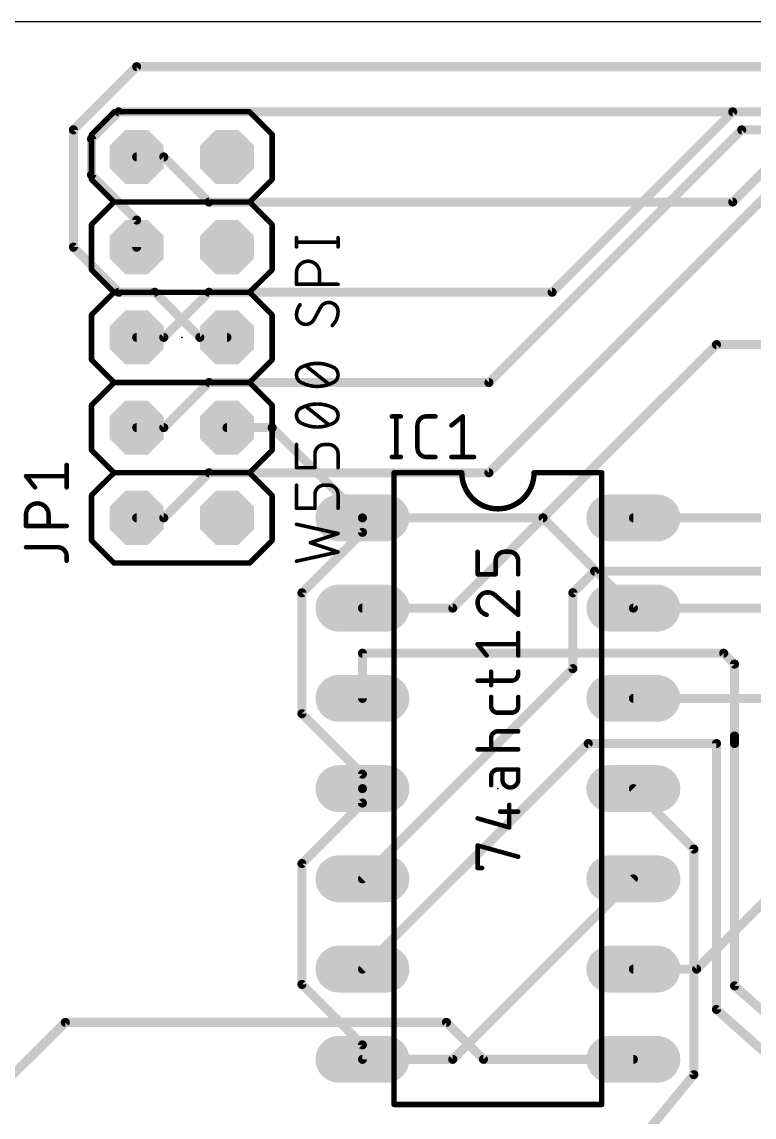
# Model space of a CAD drawing. Extents: x 6 to 108, y 0 to 49.
# Drawn here: x 31.06 to 51.65, y 17.42 to 48.25 of the extents above; entities that cross this region are included whole.
import ezdxf

# ---------------------------------------------------------------- set-up
doc = ezdxf.new("R2010")
doc.units = 0
for name, color, linetype in [('1', 22, 'CONTINUOUS'), ('16', 175, 'CONTINUOUS'), ('17', 82, 'CONTINUOUS'), ('20', 30, 'CONTINUOUS'), ('21', 253, 'CONTINUOUS'), ('23', 7, 'CONTINUOUS'), ('25', 253, 'CONTINUOUS'), ('27', 253, 'CONTINUOUS'), ('51', 253, 'CONTINUOUS')]:
    doc.layers.add(name, color=color, linetype=linetype)

# ---------------------------------------------------------------- blocks, each defined once
blk = doc.blocks.new('LONGP100')
at = {"const_width": 1}
blk.add_lwpolyline([(-0.5, 0), (0.5, 0)], dxfattribs=at)
at = {"const_width": 0.5}
for points in [[(-0.5, 0.25, 1), (-0.5, -0.25)], [(0.5, -0.25, 1), (0.5, 0.25)]]:
    blk.add_lwpolyline(points, format="xyb", dxfattribs=at)
blk = doc.blocks.new('RECT')
blk.add_solid([(-0.5, -0.5), (0.5, -0.5), (-0.5, 0.5), (0.5, 0.5)])
blk = doc.blocks.new('OCTAGONP')
at = {"const_width": 0.5}
blk.add_lwpolyline([(-0.25, -0.1036), (-0.25, 0.1036), (-0.1036, 0.25), (0.1036, 0.25), (0.25, 0.1036), (0.25, -0.1036), (0.1036, -0.25), (-0.1036, -0.25), (-0.25, -0.1036), (-0.25, 0.1036)], dxfattribs=at)

msp = doc.modelspace()

# ---------------------------------------------------------------- linework, layer by layer
at = {"layer": '1', "const_width": 0.254}
for points in [[(34.29, 46.99), (32.512, 45.212)], [(82.55, 46.99), (34.29, 46.99)], [(33.782, 45.72), (33.02, 44.958)], [(81.28, 45.72), (33.782, 45.72)], [(32.512, 45.212), (32.512, 41.91)], [(53.086, 45.212), (51.054, 43.18)], [(33.02, 44.958), (33.02, 43.942)], [(53.34, 44.704), (44.196, 35.56)], [(35.052, 44.45), (34.29, 44.45)], [(36.322, 43.18), (35.052, 44.45)], [(33.02, 43.942), (34.29, 42.672)], [(51.054, 43.18), (36.322, 43.18)], [(34.29, 42.672), (34.29, 41.91)], [(32.512, 41.91), (33.782, 40.64)], [(33.782, 40.64), (34.798, 40.64)], [(34.798, 40.64), (36.068, 39.37)], [(68.58, 40.132), (50.038, 21.59)], [(36.068, 39.37), (36.83, 39.37)], [(50.597, 39.167), (43.18, 31.75)], [(56.3108, 39.167), (50.597, 39.167)], [(36.322, 35.56), (35.052, 34.29)], [(44.196, 35.56), (36.322, 35.56)], [(35.052, 34.29), (34.29, 34.29)], [(47.1682, 32.7914), (46.5582, 32.1814)], [(52.4752, 32.7914), (47.1682, 32.7914)], [(46.5582, 32.1814), (46.5582, 30.0482)], [(43.18, 31.75), (40.64, 31.75)], [(46.5582, 30.0482), (40.64, 24.13)], [(52.07, 29.21), (48.26, 29.21)], [(40.64, 26.67), (40.64, 26.2632)], [(40.64, 26.2632), (38.9382, 24.5614)], [(38.9382, 24.5614), (38.9382, 21.1586)], [(43.18, 19.05), (48.26, 24.13)], [(50.038, 21.59), (48.26, 21.59)], [(38.9382, 21.1586), (40.64, 19.4568)], [(40.64, 19.4568), (40.64, 19.05)], [(40.64, 19.05), (43.18, 19.05)]]:
    msp.add_lwpolyline(points, dxfattribs=at)
at = {"layer": '1', "const_width": 0.127}
for points in [[(34.29, 47.0535, 1), (34.29, 46.9265)], [(34.3349, 46.9451, 1), (34.2451, 47.0349)], [(33.782, 45.7835, 1), (33.782, 45.6565)], [(33.8269, 45.6751, 1), (33.7371, 45.7649)], [(32.5755, 45.212, 1), (32.4485, 45.212)], [(32.4671, 45.2569, 1), (32.5569, 45.1671)], [(33.0835, 44.958, 1), (32.9565, 44.958)], [(32.9751, 45.0029, 1), (33.0649, 44.9131)], [(34.29, 44.5135, 1), (34.29, 44.3865)], [(35.0969, 44.4949, 1), (35.0071, 44.4051)], [(35.052, 44.3865, 1), (35.052, 44.5135)], [(33.0649, 43.9869, 1), (32.9751, 43.8971)], [(32.9565, 43.942, 1), (33.0835, 43.942)], [(36.322, 43.2435, 1), (36.322, 43.1165)], [(36.2771, 43.1351, 1), (36.3669, 43.2249)], [(51.0091, 43.2249, 1), (51.0989, 43.1351)], [(51.054, 43.1165, 1), (51.054, 43.2435)], [(34.3535, 42.672, 1), (34.2265, 42.672)], [(34.2451, 42.6271, 1), (34.3349, 42.7169)], [(32.5569, 41.9549, 1), (32.4671, 41.8651)], [(32.4485, 41.91, 1), (32.5755, 41.91)], [(34.2265, 41.91, 1), (34.3535, 41.91)], [(33.782, 40.7035, 1), (33.782, 40.5765)], [(33.7371, 40.5951, 1), (33.8269, 40.6849)], [(34.8429, 40.6849, 1), (34.7531, 40.5951)], [(34.798, 40.5765, 1), (34.798, 40.7035)], [(36.068, 39.4335, 1), (36.068, 39.3065)], [(36.0231, 39.3251, 1), (36.1129, 39.4149)], [(36.83, 39.3065, 1), (36.83, 39.4335)], [(50.597, 39.2305, 1), (50.597, 39.1035)], [(50.6419, 39.1221, 1), (50.5521, 39.2119)], [(36.322, 35.6235, 1), (36.322, 35.4965)], [(36.3669, 35.5151, 1), (36.2771, 35.6049)], [(44.1511, 35.6049, 1), (44.2409, 35.5151)], [(44.196, 35.4965, 1), (44.196, 35.6235)], [(34.29, 34.3535, 1), (34.29, 34.2265)], [(35.0071, 34.3349, 1), (35.0969, 34.2451)], [(35.052, 34.2265, 1), (35.052, 34.3535)], [(47.1682, 32.8549, 1), (47.1682, 32.7279)], [(47.2131, 32.7465, 1), (47.1233, 32.8363)], [(46.6217, 32.1814, 1), (46.4947, 32.1814)], [(46.5133, 32.2263, 1), (46.6031, 32.1365)], [(40.64, 31.8135, 1), (40.64, 31.6865)], [(43.1351, 31.7949, 1), (43.2249, 31.7051)], [(43.18, 31.6865, 1), (43.18, 31.8135)], [(46.4947, 30.0482, 1), (46.6217, 30.0482)], [(46.6031, 30.0033, 1), (46.5133, 30.0931)], [(48.26, 29.2735, 1), (48.26, 29.1465)], [(40.7035, 26.67, 1), (40.5765, 26.67)], [(40.5765, 26.2632, 1), (40.7035, 26.2632)], [(40.6849, 26.2183, 1), (40.5951, 26.3081)], [(39.0017, 24.5614, 1), (38.8747, 24.5614)], [(38.8933, 24.6063, 1), (38.9831, 24.5165)], [(40.5951, 24.1749, 1), (40.6849, 24.0851)], [(48.3049, 24.0851, 1), (48.2151, 24.1749)], [(48.26, 21.6535, 1), (48.26, 21.5265)], [(49.9931, 21.6349, 1), (50.0829, 21.5451)], [(50.038, 21.5265, 1), (50.038, 21.6535)], [(38.9831, 21.2035, 1), (38.8933, 21.1137)], [(38.8747, 21.1586, 1), (39.0017, 21.1586)], [(40.7035, 19.4568, 1), (40.5765, 19.4568)], [(40.5951, 19.4119, 1), (40.6849, 19.5017)], [(40.64, 19.1135, 1), (40.64, 18.9865)], [(40.5765, 19.05, 1), (40.7035, 19.05)], [(43.1351, 19.0949, 1), (43.2249, 19.0051)], [(43.18, 18.9865, 1), (43.18, 19.1135)]]:
    msp.add_lwpolyline(points, format="xyb", dxfattribs=at)
at = {"layer": '16', "const_width": 0.254}
for points in [[(51.054, 45.72), (45.974, 40.64)], [(78.74, 45.72), (51.054, 45.72)], [(51.308, 45.212), (44.196, 38.1)], [(76.708, 45.212), (51.308, 45.212)], [(36.322, 40.64), (35.052, 39.37)], [(45.974, 40.64), (36.322, 40.64)], [(35.052, 39.37), (34.29, 39.37)], [(36.322, 38.1), (35.052, 36.83)], [(44.196, 38.1), (36.322, 38.1)], [(35.052, 36.83), (34.29, 36.83)], [(36.83, 36.83), (38.1, 36.83)], [(38.1, 36.83), (40.64, 34.29)], [(40.64, 34.29), (40.64, 33.8832)], [(40.64, 34.29), (45.72, 34.29)], [(45.72, 34.29), (48.26, 31.75)], [(48.26, 34.29), (80.01, 34.29)], [(40.64, 33.8832), (38.9382, 32.1814)], [(38.9382, 32.1814), (38.9382, 28.7786)], [(48.26, 31.75), (80.01, 31.75)], [(40.64, 30.48), (40.64, 29.21)], [(50.8, 30.48), (40.64, 30.48)], [(51.105, 30.175), (50.8, 30.48)], [(51.105, 27.94), (51.105, 30.175)], [(38.9382, 28.7786), (40.64, 27.0768)], [(40.64, 21.59), (46.99, 27.94)], [(46.99, 27.94), (50.597, 27.94)], [(50.597, 27.94), (50.597, 20.4538)], [(51.105, 28.1504), (51.105, 27.94)], [(51.105, 27.94), (51.105, 21.118)], [(40.64, 27.0768), (40.64, 26.67)], [(48.26, 26.67), (49.9618, 24.9682)], [(49.9618, 24.9682), (49.9618, 18.6186)], [(51.105, 21.118), (52.0008, 20.32)], [(50.597, 20.4538), (62.23, 10.0908)], [(32.2834, 20.0914), (21.59, 9.398)], [(43.0018, 20.0914), (32.2834, 20.0914)], [(44.0432, 19.05), (43.0018, 20.0914)], [(48.26, 19.05), (44.0432, 19.05)], [(49.9618, 18.6186), (44.0432, 11.43)]]:
    msp.add_lwpolyline(points, dxfattribs=at)
at = {"layer": '16', "const_width": 0.127}
for points in [[(51.054, 45.7835, 1), (51.054, 45.6565)], [(51.0989, 45.6751, 1), (51.0091, 45.7649)], [(51.308, 45.2755, 1), (51.308, 45.1485)], [(51.3529, 45.1671, 1), (51.2631, 45.2569)], [(36.322, 40.7035, 1), (36.322, 40.5765)], [(36.3669, 40.5951, 1), (36.2771, 40.6849)], [(45.9291, 40.6849, 1), (46.0189, 40.5951)], [(45.974, 40.5765, 1), (45.974, 40.7035)], [(34.29, 39.4335, 1), (34.29, 39.3065)], [(35.0071, 39.4149, 1), (35.0969, 39.3251)], [(35.052, 39.3065, 1), (35.052, 39.4335)], [(36.322, 38.1635, 1), (36.322, 38.0365)], [(36.3669, 38.0551, 1), (36.2771, 38.1449)], [(44.196, 38.0365, 1), (44.196, 38.1635)], [(44.1511, 38.1449, 1), (44.2409, 38.0551)], [(34.29, 36.8935, 1), (34.29, 36.7665)], [(35.0071, 36.8749, 1), (35.0969, 36.7851)], [(35.052, 36.7665, 1), (35.052, 36.8935)], [(36.83, 36.8935, 1), (36.83, 36.7665)], [(38.1449, 36.8749, 1), (38.0551, 36.7851)], [(38.1, 36.7665, 1), (38.1, 36.8935)], [(40.7035, 34.29, 1), (40.5765, 34.29)], [(40.64, 34.3535, 1), (40.64, 34.2265)], [(40.5951, 34.2451, 1), (40.6849, 34.3349)], [(45.7649, 34.3349, 1), (45.6751, 34.2451)], [(45.72, 34.2265, 1), (45.72, 34.3535)], [(48.26, 34.3535, 1), (48.26, 34.2265)], [(40.5765, 33.8832, 1), (40.7035, 33.8832)], [(40.6849, 33.8383, 1), (40.5951, 33.9281)], [(39.0017, 32.1814, 1), (38.8747, 32.1814)], [(38.8933, 32.2263, 1), (38.9831, 32.1365)], [(48.26, 31.8135, 1), (48.26, 31.6865)], [(48.2151, 31.7051, 1), (48.3049, 31.7949)], [(40.7035, 30.48, 1), (40.5765, 30.48)], [(40.64, 30.5435, 1), (40.64, 30.4165)], [(50.8449, 30.5249, 1), (50.7551, 30.4351)], [(50.8, 30.4165, 1), (50.8, 30.5435)], [(51.1685, 30.175, 1), (51.0415, 30.175)], [(51.0601, 30.1301, 1), (51.1499, 30.2199)], [(40.5765, 29.21, 1), (40.7035, 29.21)], [(38.9831, 28.8235, 1), (38.8933, 28.7337)], [(38.8747, 28.7786, 1), (39.0017, 28.7786)], [(46.99, 28.0035, 1), (46.99, 27.8765)], [(47.0349, 27.8951, 1), (46.9451, 27.9849)], [(50.6605, 27.94, 1), (50.5335, 27.94)], [(50.597, 27.8765, 1), (50.597, 28.0035)], [(51.1685, 28.1504, 1), (51.0415, 28.1504)], [(51.1685, 27.94, 1), (51.0415, 27.94)], [(51.0415, 27.94, 1), (51.1685, 27.94)], [(51.0415, 27.94, 1), (51.1685, 27.94)], [(40.7035, 27.0768, 1), (40.5765, 27.0768)], [(40.5951, 27.0319, 1), (40.6849, 27.1217)], [(40.5765, 26.67, 1), (40.7035, 26.67)], [(48.3049, 26.7149, 1), (48.2151, 26.6251)], [(50.0253, 24.9682, 1), (49.8983, 24.9682)], [(49.9169, 24.9233, 1), (50.0067, 25.0131)], [(40.5951, 21.6349, 1), (40.6849, 21.5451)], [(51.1472, 21.1654, 1), (51.0628, 21.0706)], [(51.0415, 21.118, 1), (51.1685, 21.118)], [(50.6392, 20.5012, 1), (50.5548, 20.4064)], [(50.5335, 20.4538, 1), (50.6605, 20.4538)], [(32.2834, 20.1549, 1), (32.2834, 20.0279)], [(32.3283, 20.0465, 1), (32.2385, 20.1363)], [(43.0467, 20.1363, 1), (42.9569, 20.0465)], [(43.0018, 20.0279, 1), (43.0018, 20.1549)], [(44.0432, 19.1135, 1), (44.0432, 18.9865)], [(43.9983, 19.0051, 1), (44.0881, 19.0949)], [(48.26, 18.9865, 1), (48.26, 19.1135)], [(49.8983, 18.6186, 1), (50.0253, 18.6186)], [(50.0108, 18.5783, 1), (49.9128, 18.659)]]:
    msp.add_lwpolyline(points, format="xyb", dxfattribs=at)
at = {"layer": '20'}
msp.add_line((100, 48.25), (6.35, 48.25), dxfattribs=at)
at = {"layer": '21', "const_width": 0.1524}
for points in [[(33.02, 45.085), (33.655, 45.72)], [(33.655, 45.72), (37.465, 45.72)], [(38.1, 45.085), (37.465, 45.72)], [(33.02, 43.815), (33.02, 45.085)], [(38.1, 43.815), (38.1, 45.085)], [(33.655, 43.18), (33.02, 43.815)], [(37.465, 43.18), (38.1, 43.815)], [(33.02, 42.545), (33.655, 43.18)], [(33.655, 43.18), (37.465, 43.18)], [(38.1, 42.545), (37.465, 43.18)], [(33.02, 41.275), (33.02, 42.545)], [(38.1, 41.275), (38.1, 42.545)], [(33.655, 40.64), (33.02, 41.275)], [(37.465, 40.64), (38.1, 41.275)], [(33.02, 40.005), (33.655, 40.64)], [(33.655, 40.64), (37.465, 40.64)], [(38.1, 40.005), (37.465, 40.64)], [(33.02, 38.735), (33.02, 40.005)], [(38.1, 38.735), (38.1, 40.005)], [(33.655, 38.1), (33.02, 38.735)], [(37.465, 38.1), (38.1, 38.735)], [(33.02, 37.465), (33.655, 38.1)], [(33.655, 38.1), (37.465, 38.1)], [(38.1, 37.465), (37.465, 38.1)], [(33.02, 36.195), (33.02, 37.465)], [(38.1, 36.195), (38.1, 37.465)], [(33.655, 35.56), (33.02, 36.195)], [(37.465, 35.56), (38.1, 36.195)], [(33.02, 34.925), (33.655, 35.56)], [(33.655, 35.56), (37.465, 35.56)], [(38.1, 34.925), (37.465, 35.56)], [(41.529, 35.56), (41.529, 17.78)], [(41.529, 35.56), (43.434, 35.56)], [(47.371, 35.56), (45.466, 35.56)], [(47.371, 17.78), (47.371, 35.56)], [(33.02, 33.655), (33.02, 34.925)], [(38.1, 33.655), (38.1, 34.925)], [(33.655, 33.02), (33.02, 33.655)], [(37.465, 33.02), (38.1, 33.655)], [(37.465, 33.02), (33.655, 33.02)], [(47.371, 17.78), (41.529, 17.78)]]:
    msp.add_lwpolyline(points, dxfattribs=at)
at = {"layer": '21'}
for points, const_width in [([(33.655, 45.7581, 1), (33.655, 45.6819)], 0.0762), ([(33.6819, 45.6931, 1), (33.6281, 45.7469)], 0.0762), ([(37.4919, 45.7469, 1), (37.4381, 45.6931)], 0.0762), ([(37.465, 45.6819, 1), (37.465, 45.7581)], 0.0762), ([(33.0581, 45.085, 1), (32.9819, 45.085)], 0.0762), ([(32.9931, 45.1119, 1), (33.0469, 45.0581)], 0.0762), ([(38.1381, 45.085, 1), (38.0619, 45.085)], 0.0762), ([(38.0731, 45.0581, 1), (38.1269, 45.1119)], 0.0762), ([(32.9819, 43.815, 1), (33.0581, 43.815)], 0.0762), ([(33.0469, 43.8419, 1), (32.9931, 43.7881)], 0.0762), ([(38.0619, 43.815, 1), (38.1381, 43.815)], 0.0762), ([(38.1269, 43.7881, 1), (38.0731, 43.8419)], 0.0762), ([(33.655, 43.2181, 1), (33.655, 43.1419)], 0.0762), ([(33.6819, 43.1531, 1), (33.6281, 43.2069)], 0.0762), ([(33.6281, 43.1531, 1), (33.6819, 43.2069)], 0.0762), ([(37.4919, 43.2069, 1), (37.4381, 43.1531)], 0.0762), ([(37.4381, 43.2069, 1), (37.4919, 43.1531)], 0.0762), ([(37.465, 43.1419, 1), (37.465, 43.2181)], 0.0762), ([(33.0581, 42.545, 1), (32.9819, 42.545)], 0.0762), ([(32.9931, 42.5719, 1), (33.0469, 42.5181)], 0.0762), ([(38.1381, 42.545, 1), (38.0619, 42.545)], 0.0762), ([(38.0731, 42.5181, 1), (38.1269, 42.5719)], 0.0762), ([(32.9819, 41.275, 1), (33.0581, 41.275)], 0.0762), ([(33.0469, 41.3019, 1), (32.9931, 41.2481)], 0.0762), ([(38.0619, 41.275, 1), (38.1381, 41.275)], 0.0762), ([(38.1269, 41.2481, 1), (38.0731, 41.3019)], 0.0762), ([(33.655, 40.6781, 1), (33.655, 40.6019)], 0.0762), ([(33.6819, 40.6131, 1), (33.6281, 40.6669)], 0.0762), ([(33.6281, 40.6131, 1), (33.6819, 40.6669)], 0.0762), ([(37.4919, 40.6669, 1), (37.4381, 40.6131)], 0.0762), ([(37.4381, 40.6669, 1), (37.4919, 40.6131)], 0.0762), ([(37.465, 40.6019, 1), (37.465, 40.6781)], 0.0762), ([(33.0581, 40.005, 1), (32.9819, 40.005)], 0.0762), ([(38.1381, 40.005, 1), (38.0619, 40.005)], 0.0762), ([(32.9931, 40.0319, 1), (33.0469, 39.9781)], 0.0762), ([(38.0731, 39.9781, 1), (38.1269, 40.0319)], 0.0762), ([(32.9819, 38.735, 1), (33.0581, 38.735)], 0.0762), ([(33.0469, 38.7619, 1), (32.9931, 38.7081)], 0.0762), ([(38.0619, 38.735, 1), (38.1381, 38.735)], 0.0762), ([(38.1269, 38.7081, 1), (38.0731, 38.7619)], 0.0762), ([(33.655, 38.1381, 1), (33.655, 38.0619)], 0.0762), ([(33.6819, 38.0731, 1), (33.6281, 38.1269)], 0.0762), ([(33.6281, 38.0731, 1), (33.6819, 38.1269)], 0.0762), ([(37.4919, 38.1269, 1), (37.4381, 38.0731)], 0.0762), ([(37.4381, 38.1269, 1), (37.4919, 38.0731)], 0.0762), ([(37.465, 38.0619, 1), (37.465, 38.1381)], 0.0762), ([(33.0581, 37.465, 1), (32.9819, 37.465)], 0.0762), ([(32.9931, 37.4919, 1), (33.0469, 37.4381)], 0.0762), ([(38.1381, 37.465, 1), (38.0619, 37.465)], 0.0762), ([(38.0731, 37.4381, 1), (38.1269, 37.4919)], 0.0762), ([(32.9819, 36.195, 1), (33.0581, 36.195)], 0.0762), ([(33.0469, 36.2219, 1), (32.9931, 36.1681)], 0.0762), ([(38.0619, 36.195, 1), (38.1381, 36.195)], 0.0762), ([(38.1269, 36.1681, 1), (38.0731, 36.2219)], 0.0762), ([(33.655, 35.5981, 1), (33.655, 35.5219)], 0.0762), ([(33.6819, 35.5331, 1), (33.6281, 35.5869)], 0.0762), ([(33.6281, 35.5331, 1), (33.6819, 35.5869)], 0.0762), ([(37.4919, 35.5869, 1), (37.4381, 35.5331)], 0.0762), ([(37.4381, 35.5869, 1), (37.4919, 35.5331)], 0.0762), ([(37.465, 35.5219, 1), (37.465, 35.5981)], 0.0762), ([(41.5671, 35.56, 1), (41.4909, 35.56)], 0.0762), ([(41.529, 35.5981, 1), (41.529, 35.5219)], 0.0762), ([(43.434, 35.56, 1), (45.466, 35.56)], 0.1524), ([(43.4721, 35.56, 1), (43.3959, 35.56)], 0.0762), ([(43.434, 35.5219, 1), (43.434, 35.5981)], 0.0762), ([(45.466, 35.5981, 1), (45.466, 35.5219)], 0.0762), ([(45.5041, 35.56, 1), (45.4279, 35.56)], 0.0762), ([(47.4091, 35.56, 1), (47.3329, 35.56)], 0.0762), ([(47.371, 35.5219, 1), (47.371, 35.5981)], 0.0762), ([(33.0581, 34.925, 1), (32.9819, 34.925)], 0.0762), ([(32.9931, 34.9519, 1), (33.0469, 34.8981)], 0.0762), ([(38.1381, 34.925, 1), (38.0619, 34.925)], 0.0762), ([(38.0731, 34.8981, 1), (38.1269, 34.9519)], 0.0762), ([(32.9819, 33.655, 1), (33.0581, 33.655)], 0.0762), ([(33.0469, 33.6819, 1), (32.9931, 33.6281)], 0.0762), ([(38.0619, 33.655, 1), (38.1381, 33.655)], 0.0762), ([(38.1269, 33.6281, 1), (38.0731, 33.6819)], 0.0762), ([(33.655, 33.0581, 1), (33.655, 32.9819)], 0.0762), ([(33.6281, 32.9931, 1), (33.6819, 33.0469)], 0.0762), ([(37.4381, 33.0469, 1), (37.4919, 32.9931)], 0.0762), ([(37.465, 32.9819, 1), (37.465, 33.0581)], 0.0762), ([(41.529, 17.8181, 1), (41.529, 17.7419)], 0.0762), ([(41.4909, 17.78, 1), (41.5671, 17.78)], 0.0762), ([(47.3329, 17.78, 1), (47.4091, 17.78)], 0.0762), ([(47.371, 17.7419, 1), (47.371, 17.8181)], 0.0762)]:
    msp.add_lwpolyline(points, format="xyb", dxfattribs=dict(at, const_width=const_width))
at = {"layer": '23'}
for p in [(35.56, 39.37), (44.45, 26.67)]:
    msp.add_point(p, dxfattribs=at)
at = {"layer": '25'}
for points, const_width in [([(41.4655, 37.1793, 1), (41.4655, 37.1157)], 0.0635), ([(41.6243, 37.1475, 1), (41.5607, 37.1475)], 0.0635), ([(41.7195, 37.1157, 1), (41.7195, 37.1793)], 0.0635), ([(42.4397, 37.1475, 0.4142), (42.1857, 36.8935)], 0.127), ([(42.4397, 37.1793, 1), (42.4397, 37.1157)], 0.0635), ([(42.4397, 37.1157, 1), (42.4397, 37.1793)], 0.0635), ([(42.6937, 37.1157, 1), (42.6937, 37.1793)], 0.0635), ([(43.4911, 37.1475, 1), (43.4276, 37.1475)], 0.0635), ([(43.4792, 37.1227, 1), (43.4396, 37.1723)], 0.0635), ([(42.2174, 36.8935, 1), (42.1539, 36.8935)], 0.0635), ([(42.1539, 36.8935, 1), (42.2174, 36.8935)], 0.0635), ([(43.1221, 36.9183, 1), (43.1617, 36.8687)], 0.0635), ([(41.4655, 36.0363, 1), (41.4655, 35.9727)], 0.0635), ([(41.7195, 35.9727, 1), (41.7195, 36.0363)], 0.0635), ([(42.2174, 36.2585, 1), (42.1539, 36.2585)], 0.0635), ([(42.1539, 36.2585, 1), (42.2174, 36.2585)], 0.0635), ([(42.1857, 36.2585, 0.4142), (42.4397, 36.0045)], 0.127), ([(42.4397, 36.0363, 1), (42.4397, 35.9727)], 0.0635), ([(42.4397, 35.9727, 1), (42.4397, 36.0363)], 0.0635), ([(42.6937, 35.9727, 1), (42.6937, 36.0363)], 0.0635), ([(43.1419, 36.0363, 1), (43.1419, 35.9727)], 0.0635), ([(43.7769, 35.9727, 1), (43.7769, 36.0363)], 0.0635), ([(32.3533, 35.7834, 1), (32.2897, 35.7834)], 0.0635), ([(41.5607, 36.0045, 1), (41.6243, 36.0045)], 0.0635), ([(43.4276, 36.0045, 1), (43.4911, 36.0045)], 0.0635), ([(31.2033, 35.4857, 1), (31.1537, 35.446)], 0.0635), ([(31.1785, 35.4976, 1), (31.1785, 35.4341)], 0.0635), ([(32.3215, 35.4341, 1), (32.3215, 35.4976)], 0.0635), ([(31.4077, 35.1285, 1), (31.4573, 35.1682)], 0.0635), ([(32.2897, 35.1484, 1), (32.3533, 35.1484)], 0.0635), ([(31.8135, 34.38, 1), (31.1785, 34.38)], 0.127), ([(31.2103, 34.38, 1), (31.1468, 34.38)], 0.0635), ([(31.1468, 34.38, 1), (31.2103, 34.38)], 0.0635), ([(31.8453, 34.38, 1), (31.7818, 34.38)], 0.0635), ([(31.7818, 34.38, 1), (31.8453, 34.38)], 0.0635), ([(31.1785, 34.0943, 1), (31.1785, 34.0308)], 0.0635), ([(31.1468, 34.0625, 1), (31.2103, 34.0625)], 0.0635), ([(31.7818, 34.0625, 1), (31.8453, 34.0625)], 0.0635), ([(32.3215, 34.0308, 1), (32.3215, 34.0943)], 0.0635), ([(31.1785, 33.4963, 1), (31.1785, 33.4327)], 0.0635), ([(32.0675, 33.4963, 1), (32.0675, 33.4327)], 0.0635), ([(32.3215, 33.2105, 0.4142), (32.0675, 33.4645)], 0.127), ([(32.0675, 33.4327, 1), (32.0675, 33.4963)], 0.0635), ([(32.3533, 33.2105, 1), (32.2897, 33.2105)], 0.0635), ([(32.2897, 33.2105, 1), (32.3533, 33.2105)], 0.0635), ([(32.2897, 33.0835, 1), (32.3533, 33.0835)], 0.0635)]:
    msp.add_lwpolyline(points, format="xyb", dxfattribs=dict(at, const_width=const_width))
at = {"layer": '25', "const_width": 0.127}
for points in [[(41.4655, 37.1475), (41.7195, 37.1475)], [(41.5925, 37.1475), (41.5925, 36.0045)], [(42.4397, 37.1475), (42.6937, 37.1475)], [(43.1419, 36.8935), (43.4594, 37.1475)], [(43.4594, 37.1475), (43.4594, 36.0045)], [(42.1857, 36.2585), (42.1857, 36.8935)], [(41.4655, 36.0045), (41.7195, 36.0045)], [(42.6937, 36.0045), (42.4397, 36.0045)], [(43.1419, 36.0045), (43.7769, 36.0045)], [(32.3215, 35.1484), (32.3215, 35.7834)], [(31.4325, 35.1484), (31.1785, 35.4659)], [(31.1785, 35.4659), (32.3215, 35.4659)], [(31.1785, 34.0625), (31.1785, 34.38)], [(31.8135, 34.38), (31.8135, 34.0625)], [(32.3215, 34.0625), (31.1785, 34.0625)], [(31.1785, 33.4645), (32.0675, 33.4645)], [(32.3215, 33.2105), (32.3215, 33.0835)]]:
    msp.add_lwpolyline(points, dxfattribs=at)
at = {"layer": '27'}
for points, const_width in [([(38.7858, 41.9184), (38.7858, 42.1781)], 0.1016), ([(38.7858, 42.0483), (39.9542, 42.0483)], 0.1016), ([(39.9542, 41.9184), (39.9542, 42.1781)], 0.1016), ([(38.7858, 40.8644), (38.7858, 41.1889)], 0.1016), ([(39.4349, 41.1889), (39.4349, 40.8644)], 0.1016), ([(39.9542, 40.8644), (38.7858, 40.8644)], 0.1016), ([(39.4674, 40.2237), (39.2726, 39.8667)], 0.1016), ([(39.6946, 38.0548), (39.0454, 38.5741)], 0.1016), ([(39.6946, 36.9118), (39.0454, 37.4311)], 0.1016), ([(38.7858, 35.7039), (38.7858, 36.353)], 0.1016), ([(39.6946, 36.353), (39.5647, 36.353)], 0.1016), ([(39.3051, 36.0934), (39.3051, 35.7039)], 0.1016), ([(39.9542, 35.7039), (39.9542, 36.0934)], 0.1016), ([(39.3051, 35.7039), (38.7858, 35.7039)], 0.1016), ([(38.7858, 34.5609), (38.7858, 35.21)], 0.1016), ([(39.6946, 35.21), (39.5647, 35.21)], 0.1016), ([(39.3051, 34.9504), (39.3051, 34.5609)], 0.1016), ([(39.9542, 34.5609), (39.9542, 34.9504)], 0.1016), ([(39.3051, 34.5609), (38.7858, 34.5609)], 0.1016), ([(39.9542, 33.8497), (38.7858, 34.1094)], 0.1016), ([(39.1753, 33.5901), (39.9542, 33.8497)], 0.1016), ([(39.9542, 33.3304), (39.1753, 33.5901)], 0.1016), ([(38.7858, 33.0708), (39.9542, 33.3304)], 0.1016), ([(43.8785, 32.7025), (43.8785, 33.3375)], 0.127), ([(44.7675, 33.3375), (44.6405, 33.3375)], 0.127), ([(44.3865, 33.0835), (44.3865, 32.7025)], 0.127), ([(45.0215, 32.7025), (45.0215, 33.0835)], 0.127), ([(44.3865, 32.7025), (43.8785, 32.7025)], 0.127), ([(44.3865, 32.0993), (45.0215, 31.5595)], 0.127), ([(45.0215, 31.5595), (45.0215, 32.1945)], 0.127), ([(45.0215, 30.4165), (45.0215, 31.0515)], 0.127), ([(44.1325, 30.4165), (43.8785, 30.734)], 0.127), ([(43.8785, 30.734), (45.0215, 30.734)], 0.127), ([(44.2595, 29.5806), (44.2595, 29.9616)], 0.127), ([(45.0215, 29.8981), (45.0215, 29.9616)], 0.127), ([(43.8785, 29.7076), (44.831, 29.7076)], 0.127), ([(44.2595, 28.9956), (44.2595, 29.2496)], 0.127), ([(45.0215, 29.2496), (45.0215, 28.9956)], 0.127), ([(44.831, 28.8051), (44.45, 28.8051)], 0.127), ([(44.2595, 27.7749), (44.2595, 28.0924)], 0.127), ([(44.45, 28.2829), (45.0215, 28.2829)], 0.127), ([(45.0215, 27.7749), (43.8785, 27.7749)], 0.127), ([(45.0215, 27.2095), (44.45, 27.2095)], 0.127), ([(44.577, 27.2095), (44.577, 26.9237)], 0.127), ([(45.0215, 26.9237), (45.0215, 27.2095)], 0.127), ([(44.2595, 27.019), (44.2595, 26.765)], 0.127), ([(44.7675, 25.5778), (44.7675, 26.2128)], 0.127), ([(43.8785, 25.8318), (44.7675, 25.5778)], 0.127), ([(44.5135, 26.0223), (45.0215, 26.0223)], 0.127), ([(43.8785, 24.4348), (43.8785, 25.0698)], 0.127), ([(43.8785, 25.0698), (45.0215, 24.7523)], 0.127), ([(44.0055, 24.4348), (43.8785, 24.4348)], 0.127)]:
    msp.add_lwpolyline(points, dxfattribs=dict(at, const_width=const_width))
for points, const_width in [([(38.8112, 42.1781, 1), (38.7604, 42.1781)], 0.0508), ([(38.7858, 42.0737, 1), (38.7858, 42.0229)], 0.0508), ([(38.7604, 41.9184, 1), (38.8112, 41.9184)], 0.0508), ([(39.9796, 42.1781, 1), (39.9288, 42.1781)], 0.0508), ([(39.9288, 41.9184, 1), (39.9796, 41.9184)], 0.0508), ([(39.9542, 42.0229, 1), (39.9542, 42.0737)], 0.0508), ([(39.4349, 41.1889, 1), (38.7858, 41.1889)], 0.1016), ([(38.8112, 41.1889, 1), (38.7604, 41.1889)], 0.0508), ([(38.7604, 41.1889, 1), (38.8112, 41.1889)], 0.0508), ([(39.4603, 41.1889, 1), (39.4095, 41.1889)], 0.0508), ([(39.4095, 41.1889, 1), (39.4603, 41.1889)], 0.0508), ([(38.7604, 40.8644, 1), (38.8112, 40.8644)], 0.0508), ([(38.7858, 40.8897, 1), (38.7858, 40.839)], 0.0508), ([(39.4095, 40.8644, 1), (39.4603, 40.8644)], 0.0508), ([(39.9542, 40.839, 1), (39.9542, 40.8897)], 0.0508), ([(39.6946, 40.3535, 0.2656), (39.4674, 40.2237)], 0.1016), ([(39.9542, 40.0939, 0.4142), (39.6946, 40.3535)], 0.1016), ([(39.6946, 40.3789, 1), (39.6946, 40.3281)], 0.0508), ([(39.6946, 40.3281, 1), (39.6946, 40.3789)], 0.0508), ([(38.8832, 40.2886, 0.1623), (38.7858, 39.9965)], 0.1016), ([(38.9035, 40.2734, 1), (38.8628, 40.3039)], 0.0508), ([(39.4455, 40.2366, 1), (39.4893, 40.2108)], 0.0508), ([(39.4897, 40.2115, 1), (39.4451, 40.2359)], 0.0508), ([(39.7919, 39.7044, 0.2), (39.9542, 40.0939)], 0.1016), ([(39.9796, 40.0939, 1), (39.9288, 40.0939)], 0.0508), ([(39.9288, 40.0939, 1), (39.9796, 40.0939)], 0.0508), ([(38.7858, 39.9965, 0.4142), (39.0454, 39.7369)], 0.1016), ([(38.8112, 39.9965, 1), (38.7604, 39.9965)], 0.0508), ([(38.7604, 39.9965, 1), (38.8112, 39.9965)], 0.0508), ([(39.0454, 39.7369, 0.2656), (39.2726, 39.8667)], 0.1016), ([(39.0454, 39.7623, 1), (39.0454, 39.7115)], 0.0508), ([(39.0454, 39.7115, 1), (39.0454, 39.7623)], 0.0508), ([(39.2503, 39.8789, 1), (39.2949, 39.8545)], 0.0508), ([(39.2945, 39.8538, 1), (39.2508, 39.8796)], 0.0508), ([(39.774, 39.7225, 1), (39.8098, 39.6864)], 0.0508), ([(38.9481, 38.5417, 0.3205), (38.7858, 38.3145)], 0.1016), ([(38.9369, 38.5645, 1), (38.9592, 38.5188)], 0.0508), ([(39.37, 38.639, 0.1139), (38.9481, 38.5417)], 0.1016), ([(38.9563, 38.5176, 1), (38.9398, 38.5657)], 0.0508), ([(39.0613, 38.594, 1), (39.0296, 38.5543)], 0.0508), ([(39.7919, 38.5417, 0.1139), (39.37, 38.639)], 0.1016), ([(39.37, 38.6644, 1), (39.37, 38.6136)], 0.0508), ([(39.37, 38.6136, 1), (39.37, 38.6644)], 0.0508), ([(39.9542, 38.3145, 0.3205), (39.7919, 38.5417)], 0.1016), ([(39.8002, 38.5657, 1), (39.7837, 38.5176)], 0.0508), ([(39.7808, 38.5188, 1), (39.8031, 38.5645)], 0.0508), ([(38.7858, 38.3145, 0.3205), (38.9481, 38.0873)], 0.1016), ([(38.8112, 38.3145, 1), (38.7604, 38.3145)], 0.0508), ([(38.7604, 38.3145, 1), (38.8112, 38.3145)], 0.0508), ([(39.7919, 38.0873, 0.3205), (39.9542, 38.3145)], 0.1016), ([(39.9796, 38.3145, 1), (39.9288, 38.3145)], 0.0508), ([(39.9288, 38.3145, 1), (39.9796, 38.3145)], 0.0508), ([(38.9481, 38.0873, 0.1139), (39.37, 37.9899)], 0.1016), ([(38.9592, 38.1101, 1), (38.9369, 38.0645)], 0.0508), ([(38.9398, 38.0633, 1), (38.9563, 38.1113)], 0.0508), ([(39.37, 37.9899, 0.1139), (39.7919, 38.0873)], 0.1016), ([(39.37, 38.0153, 1), (39.37, 37.9645)], 0.0508), ([(39.37, 37.9645, 1), (39.37, 38.0153)], 0.0508), ([(39.6787, 38.035, 1), (39.7104, 38.0747)], 0.0508), ([(39.7837, 38.1113, 1), (39.8002, 38.0633)], 0.0508), ([(39.8031, 38.0645, 1), (39.7808, 38.1101)], 0.0508), ([(38.9481, 37.3987, 0.3205), (38.7858, 37.1715)], 0.1016), ([(38.9369, 37.4215, 1), (38.9592, 37.3758)], 0.0508), ([(39.37, 37.496, 0.1139), (38.9481, 37.3987)], 0.1016), ([(38.9563, 37.3746, 1), (38.9398, 37.4227)], 0.0508), ([(39.0613, 37.451, 1), (39.0296, 37.4113)], 0.0508), ([(39.7919, 37.3987, 0.1139), (39.37, 37.496)], 0.1016), ([(39.37, 37.5214, 1), (39.37, 37.4706)], 0.0508), ([(39.37, 37.4706, 1), (39.37, 37.5214)], 0.0508), ([(39.9542, 37.1715, 0.3205), (39.7919, 37.3987)], 0.1016), ([(39.8002, 37.4227, 1), (39.7837, 37.3746)], 0.0508), ([(39.7808, 37.3758, 1), (39.8031, 37.4215)], 0.0508), ([(38.7858, 37.1715, 0.3205), (38.9481, 36.9443)], 0.1016), ([(38.8112, 37.1715, 1), (38.7604, 37.1715)], 0.0508), ([(38.7604, 37.1715, 1), (38.8112, 37.1715)], 0.0508), ([(38.9481, 36.9443, 0.1139), (39.37, 36.8469)], 0.1016), ([(38.9592, 36.9671, 1), (38.9369, 36.9215)], 0.0508), ([(38.9398, 36.9203, 1), (38.9563, 36.9683)], 0.0508), ([(39.37, 36.8469, 0.1139), (39.7919, 36.9443)], 0.1016), ([(39.7919, 36.9443, 0.3205), (39.9542, 37.1715)], 0.1016), ([(39.7837, 36.9683, 1), (39.8002, 36.9203)], 0.0508), ([(39.8031, 36.9215, 1), (39.7808, 36.9671)], 0.0508), ([(39.9796, 37.1715, 1), (39.9288, 37.1715)], 0.0508), ([(39.9288, 37.1715, 1), (39.9796, 37.1715)], 0.0508), ([(39.37, 36.8723, 1), (39.37, 36.8215)], 0.0508), ([(39.37, 36.8215, 1), (39.37, 36.8723)], 0.0508), ([(39.6787, 36.892, 1), (39.7104, 36.9317)], 0.0508), ([(38.8112, 36.353, 1), (38.7604, 36.353)], 0.0508), ([(39.5647, 36.353, 0.4142), (39.3051, 36.0934)], 0.1016), ([(39.5647, 36.3784, 1), (39.5647, 36.3276)], 0.0508), ([(39.5647, 36.3276, 1), (39.5647, 36.3784)], 0.0508), ([(39.9542, 36.0934, 0.4142), (39.6946, 36.353)], 0.1016), ([(39.6946, 36.3784, 1), (39.6946, 36.3276)], 0.0508), ([(39.6946, 36.3276, 1), (39.6946, 36.3784)], 0.0508), ([(39.3305, 36.0934, 1), (39.2797, 36.0934)], 0.0508), ([(39.2797, 36.0934, 1), (39.3305, 36.0934)], 0.0508), ([(39.9796, 36.0934, 1), (39.9288, 36.0934)], 0.0508), ([(39.9288, 36.0934, 1), (39.9796, 36.0934)], 0.0508), ([(38.7858, 35.7293, 1), (38.7858, 35.6785)], 0.0508), ([(38.7604, 35.7039, 1), (38.8112, 35.7039)], 0.0508), ([(39.2797, 35.7039, 1), (39.3305, 35.7039)], 0.0508), ([(39.3051, 35.6785, 1), (39.3051, 35.7293)], 0.0508), ([(39.9288, 35.7039, 1), (39.9796, 35.7039)], 0.0508), ([(38.8112, 35.21, 1), (38.7604, 35.21)], 0.0508), ([(39.5647, 35.21, 0.4142), (39.3051, 34.9504)], 0.1016), ([(39.5647, 35.2354, 1), (39.5647, 35.1846)], 0.0508), ([(39.5647, 35.1846, 1), (39.5647, 35.2354)], 0.0508), ([(39.9542, 34.9504, 0.4142), (39.6946, 35.21)], 0.1016), ([(39.6946, 35.2354, 1), (39.6946, 35.1846)], 0.0508), ([(39.6946, 35.1846, 1), (39.6946, 35.2354)], 0.0508), ([(39.3305, 34.9504, 1), (39.2797, 34.9504)], 0.0508), ([(39.2797, 34.9504, 1), (39.3305, 34.9504)], 0.0508), ([(39.9796, 34.9504, 1), (39.9288, 34.9504)], 0.0508), ([(39.9288, 34.9504, 1), (39.9796, 34.9504)], 0.0508), ([(38.7858, 34.5863, 1), (38.7858, 34.5355)], 0.0508), ([(38.7604, 34.5609, 1), (38.8112, 34.5609)], 0.0508), ([(39.2797, 34.5609, 1), (39.3305, 34.5609)], 0.0508), ([(39.3051, 34.5355, 1), (39.3051, 34.5863)], 0.0508), ([(39.9288, 34.5609, 1), (39.9796, 34.5609)], 0.0508), ([(38.7913, 34.1342, 1), (38.7803, 34.0846)], 0.0508), ([(39.1833, 33.6142, 1), (39.1672, 33.566)], 0.0508), ([(39.1672, 33.6142, 1), (39.1833, 33.566)], 0.0508), ([(39.9622, 33.8256, 1), (39.9462, 33.8738)], 0.0508), ([(39.9487, 33.8249, 1), (39.9597, 33.8745)], 0.0508), ([(39.9462, 33.3063, 1), (39.9622, 33.3545)], 0.0508), ([(39.9597, 33.3056, 1), (39.9487, 33.3552)], 0.0508), ([(43.9103, 33.3375, 1), (43.8468, 33.3375)], 0.0635), ([(44.6405, 33.3375, 0.4142), (44.3865, 33.0835)], 0.127), ([(44.6405, 33.3693, 1), (44.6405, 33.3057)], 0.0635), ([(44.6405, 33.3057, 1), (44.6405, 33.3693)], 0.0635), ([(44.7675, 33.3693, 1), (44.7675, 33.3057)], 0.0635), ([(45.0215, 33.0835, 0.4142), (44.7675, 33.3375)], 0.127), ([(44.7675, 33.3057, 1), (44.7675, 33.3693)], 0.0635), ([(38.7803, 33.0956, 1), (38.7913, 33.046)], 0.0508), ([(44.4183, 33.0835, 1), (44.3548, 33.0835)], 0.0635), ([(44.3548, 33.0835, 1), (44.4183, 33.0835)], 0.0635), ([(45.0533, 33.0835, 1), (44.9898, 33.0835)], 0.0635), ([(44.9898, 33.0835, 1), (45.0533, 33.0835)], 0.0635), ([(43.8785, 32.7343, 1), (43.8785, 32.6707)], 0.0635), ([(43.8468, 32.7025, 1), (43.9103, 32.7025)], 0.0635), ([(44.3548, 32.7025, 1), (44.4183, 32.7025)], 0.0635), ([(44.3865, 32.6707, 1), (44.3865, 32.7343)], 0.0635), ([(44.9898, 32.7025, 1), (45.0533, 32.7025)], 0.0635), ([(44.1643, 32.1945, 0.4142), (43.8785, 31.9088)], 0.127), ([(44.3865, 32.0993, 0.2053), (44.1643, 32.1945)], 0.127), ([(44.1642, 32.2262, 1), (44.1643, 32.1628)], 0.0635), ([(44.1643, 32.1628, 1), (44.1643, 32.2263)], 0.0635), ([(44.4071, 32.1234, 1), (44.3659, 32.0751)], 0.0635), ([(44.3635, 32.0774, 1), (44.4095, 32.1211)], 0.0635), ([(45.0533, 32.1945, 1), (44.9898, 32.1945)], 0.0635), ([(43.8785, 31.9088, 0.3252), (44.1325, 31.5595)], 0.127), ([(43.9103, 31.9087, 1), (43.8468, 31.9088)], 0.0635), ([(43.8468, 31.9088, 1), (43.9103, 31.9088)], 0.0635), ([(44.1227, 31.5293, 1), (44.1423, 31.5897)], 0.0635), ([(44.9898, 31.5595, 1), (45.0533, 31.5595)], 0.0635), ([(45.0009, 31.5353, 1), (45.0421, 31.5837)], 0.0635), ([(45.0533, 31.0515, 1), (44.9898, 31.0515)], 0.0635), ([(43.9033, 30.7538, 1), (43.8537, 30.7142)], 0.0635), ([(43.8785, 30.7658, 1), (43.8785, 30.7023)], 0.0635), ([(45.0215, 30.7023, 1), (45.0215, 30.7658)], 0.0635), ([(44.1077, 30.3967, 1), (44.1573, 30.4363)], 0.0635), ([(44.9898, 30.4165, 1), (45.0533, 30.4165)], 0.0635), ([(44.2913, 29.9616, 1), (44.2278, 29.9616)], 0.0635), ([(44.831, 29.7076, 0.4142), (45.0215, 29.8981)], 0.127), ([(45.0533, 29.9616, 1), (44.9898, 29.9616)], 0.0635), ([(45.0533, 29.8981, 1), (44.9898, 29.8981)], 0.0635), ([(44.9898, 29.8981, 1), (45.0533, 29.8981)], 0.0635), ([(43.8785, 29.7394, 1), (43.8785, 29.6759)], 0.0635), ([(44.2278, 29.5806, 1), (44.2913, 29.5806)], 0.0635), ([(44.831, 29.7394, 1), (44.831, 29.6759)], 0.0635), ([(44.831, 29.6759, 1), (44.831, 29.7394)], 0.0635), ([(44.2913, 29.2496, 1), (44.2278, 29.2496)], 0.0635), ([(45.0533, 29.2496, 1), (44.9898, 29.2496)], 0.0635), ([(44.2595, 28.9956, 0.4142), (44.45, 28.8051)], 0.127), ([(44.2913, 28.9956, 1), (44.2278, 28.9956)], 0.0635), ([(44.2278, 28.9956, 1), (44.2913, 28.9956)], 0.0635), ([(44.831, 28.8051, 0.4142), (45.0215, 28.9956)], 0.127), ([(45.0533, 28.9956, 1), (44.9898, 28.9956)], 0.0635), ([(44.9898, 28.9956, 1), (45.0533, 28.9956)], 0.0635), ([(44.45, 28.8369, 1), (44.45, 28.7734)], 0.0635), ([(44.45, 28.7734, 1), (44.45, 28.8369)], 0.0635), ([(44.831, 28.8369, 1), (44.831, 28.7734)], 0.0635), ([(44.831, 28.7734, 1), (44.831, 28.8369)], 0.0635), ([(44.45, 28.2829, 0.4142), (44.2595, 28.0924)], 0.127), ([(44.2913, 28.0924, 1), (44.2278, 28.0924)], 0.0635), ([(44.2278, 28.0924, 1), (44.2913, 28.0924)], 0.0635), ([(44.45, 28.3147, 1), (44.45, 28.2512)], 0.0635), ([(44.45, 28.2512, 1), (44.45, 28.3147)], 0.0635), ([(45.0215, 28.2512, 1), (45.0215, 28.3147)], 0.0635), ([(43.8785, 27.8067, 1), (43.8785, 27.7432)], 0.0635), ([(44.2278, 27.7749, 1), (44.2913, 27.7749)], 0.0635), ([(45.0215, 27.7432, 1), (45.0215, 27.8067)], 0.0635), ([(44.45, 27.2095, 0.4142), (44.2595, 27.019)], 0.127), ([(44.45, 27.2412, 1), (44.45, 27.1777)], 0.0635), ([(44.45, 27.1777, 1), (44.45, 27.2412)], 0.0635), ([(44.6088, 27.2095, 1), (44.5453, 27.2095)], 0.0635), ([(45.0533, 27.2095, 1), (44.9898, 27.2095)], 0.0635), ([(45.0215, 27.1777, 1), (45.0215, 27.2412)], 0.0635), ([(44.2913, 27.019, 1), (44.2278, 27.019)], 0.0635), ([(44.2278, 27.019, 1), (44.2913, 27.019)], 0.0635), ([(44.577, 26.9237, 1), (45.0215, 26.9237)], 0.127), ([(44.6088, 26.9237, 1), (44.5453, 26.9237)], 0.0635), ([(44.5453, 26.9237, 1), (44.6088, 26.9237)], 0.0635), ([(45.0533, 26.9237, 1), (44.9898, 26.9237)], 0.0635), ([(44.9898, 26.9237, 1), (45.0533, 26.9237)], 0.0635), ([(44.2278, 26.765, 1), (44.2913, 26.765)], 0.0635), ([(44.7993, 26.2128, 1), (44.7358, 26.2128)], 0.0635), ([(43.8872, 25.8623, 1), (43.8698, 25.8013)], 0.0635), ([(44.5135, 26.0541, 1), (44.5135, 25.9906)], 0.0635), ([(45.0215, 25.9906, 1), (45.0215, 26.0541)], 0.0635), ([(44.7358, 25.5778, 1), (44.7993, 25.5778)], 0.0635), ([(44.7588, 25.5473, 1), (44.7762, 25.6083)], 0.0635), ([(43.9103, 25.0698, 1), (43.8468, 25.0698)], 0.0635), ([(43.887, 25.1004, 1), (43.87, 25.0392)], 0.0635), ([(45.013, 24.7217, 1), (45.03, 24.7829)], 0.0635), ([(43.8785, 24.4666, 1), (43.8785, 24.4031)], 0.0635), ([(43.8468, 24.4348, 1), (43.9103, 24.4348)], 0.0635), ([(44.0055, 24.4031, 1), (44.0055, 24.4666)], 0.0635)]:
    msp.add_lwpolyline(points, format="xyb", dxfattribs=dict(at, const_width=const_width))

# ---------------------------------------------------------------- block references
at = {"layer": '17', "xscale": 1.524, "yscale": 1.524, "rotation": 90}
for p in [(34.29, 44.45), (34.29, 44.45), (36.83, 44.45), (36.83, 44.45), (34.29, 41.91), (34.29, 41.91), (36.83, 41.91), (36.83, 41.91), (34.29, 39.37), (34.29, 39.37), (36.83, 39.37), (36.83, 39.37), (34.29, 36.83), (34.29, 36.83), (36.83, 36.83), (36.83, 36.83), (34.29, 34.29), (34.29, 34.29), (36.83, 34.29), (36.83, 34.29)]:
    msp.add_blockref('OCTAGONP', p, dxfattribs=at)
at = {"layer": '17', "xscale": 1.3208, "yscale": 1.3208}
for p in [(40.64, 34.29), (40.64, 34.29), (48.26, 34.29), (48.26, 34.29), (40.64, 31.75), (40.64, 31.75), (48.26, 31.75), (48.26, 31.75), (40.64, 29.21), (40.64, 29.21), (48.26, 29.21), (48.26, 29.21), (40.64, 26.67), (40.64, 26.67), (48.26, 26.67), (48.26, 26.67), (40.64, 24.13), (40.64, 24.13), (48.26, 24.13), (48.26, 24.13), (40.64, 21.59), (40.64, 21.59), (48.26, 21.59), (48.26, 21.59), (40.64, 19.05), (40.64, 19.05), (48.26, 19.05), (48.26, 19.05)]:
    msp.add_blockref('LONGP100', p, dxfattribs=at)
at = {"layer": '51', "xscale": 0.508, "yscale": 0.508, "rotation": 90}
for p in [(34.29, 44.45), (36.83, 44.45), (34.29, 41.91), (36.83, 41.91), (34.29, 39.37), (36.83, 39.37), (34.29, 36.83), (36.83, 36.83), (34.29, 34.29), (36.83, 34.29)]:
    msp.add_blockref('RECT', p, dxfattribs=at)

doc.saveas('drawing.dxf')
